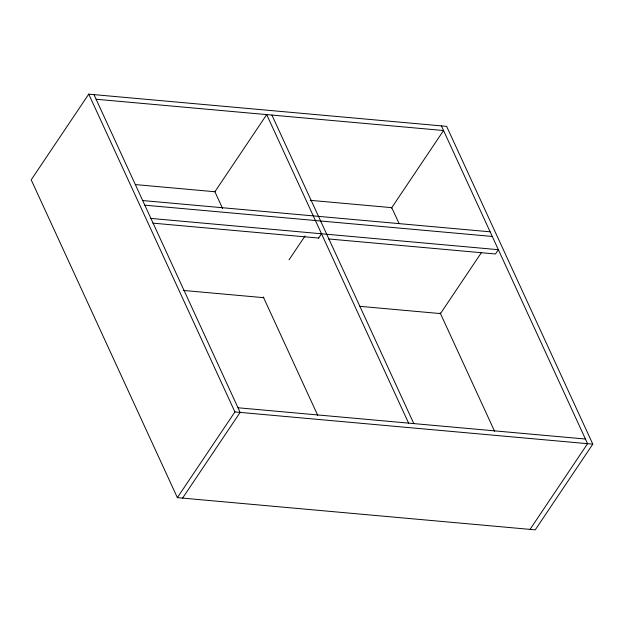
<?xml version="1.0" encoding="UTF-8"?>
<svg xmlns="http://www.w3.org/2000/svg" width="624" height="624" viewBox="0 0 624 624"><rect width="100%" height="100%" fill="white"/><g stroke="black" fill="none" stroke-linecap="round" stroke-linejoin="round"><path stroke-width="0.94" d="M88.748 94.146L31.2 179.852L177.364 497.64L535.252 529.854L592.8 444.148L446.636 126.36L88.748 94.146L234.913 411.934L177.364 497.64M289.021 259.834L305.05 235.958M318.622 238.064L321.5 233.774M182.582 498.116L240.131 412.402L93.967 94.614M391.427 208.143L443.547 130.525L96.096 99.247M481.478 252.525L440.474 313.591L359.923 306.337M530.033 529.386L587.582 443.68L441.418 125.884M135.533 184.595L215.116 191.763M310.229 200.32L391.755 207.659L399.071 223.571M142.685 200.546L490.136 231.816M144.823 205.179L492.266 236.449M150.907 218.423L498.358 249.694L495.479 253.976L328.552 238.953M152.888 223.142L318.848 238.079M183.284 290.441L263.843 297.687M238.001 407.768L585.452 439.039M234.913 411.934L592.8 444.148M440.138 312.858L494.621 431.317M271.908 115.073L413.813 423.595M408.595 423.127L266.69 114.605L214.898 191.74L222.62 208.541M263.281 296.938L317.764 415.397"/></g></svg>
